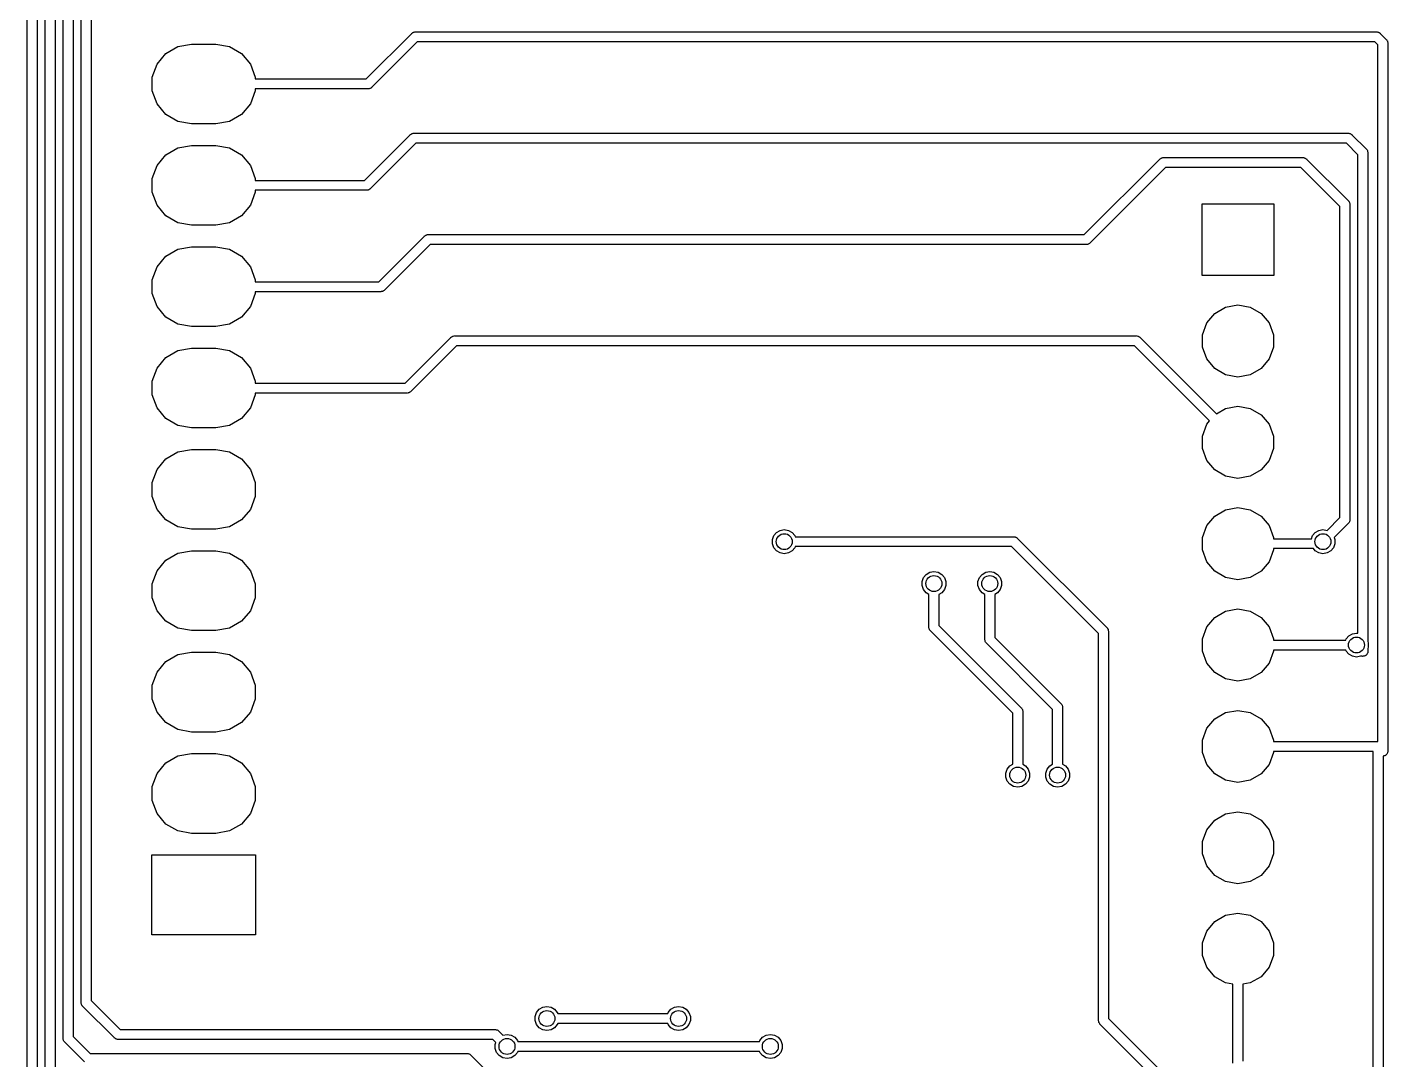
# Model space of a CAD drawing. Extents: x 100.5 to 163.2, y -130.7 to -67.2.
# Drawn here: x 100.47 to 134.56, y -115.8 to -89.93 of the extents above; entities that cross this region are included whole.
import ezdxf

# ---------------------------------------------------------------- set-up
doc = ezdxf.new("R2010")
doc.units = 0
doc.header["$MEASUREMENT"] = 0
doc.layers.add('BLACK', color=7, linetype='CONTINUOUS')

msp = doc.modelspace()

# ---------------------------------------------------------------- linework, layer by layer
at = {"layer": 'Black'}
for p, q in [((100.465, -116.77), (100.465, -73.77)), ((100.715, -73.8218), (100.715, -116.718)), ((100.915, -116.12), (100.915, -74.52)), ((101.165, -74.5718), (101.165, -116.068)), ((101.365, -115.27), (101.365, -75.17)), ((101.615, -75.2218), (101.615, -115.218)), ((101.815, -114.37), (101.815, -75.67)), ((102.065, -75.7218), (102.065, -114.318)), ((104.243, -90.4103), (104.585, -90.35)), ((104.585, -90.35), (105.195, -90.35)), ((105.195, -90.35), (105.537, -90.4103)), ((108.958, -91.225), (110.102, -90.0816)), ((110.242, -90.295), (109.098, -91.4384)), ((110.102, -90.0816), (110.106, -90.0785)), ((110.106, -90.0785), (110.11, -90.0742)), ((110.11, -90.0742), (110.124, -90.0661)), ((110.124, -90.0661), (110.137, -90.0567)), ((110.137, -90.0567), (110.142, -90.0553)), ((110.142, -90.0553), (110.147, -90.0525)), ((110.147, -90.0525), (110.163, -90.0497)), ((110.163, -90.0497), (110.179, -90.0455)), ((110.179, -90.0455), (110.185, -90.046)), ((110.185, -90.046), (110.19, -90.045)), ((110.19, -90.045), (114.3, -90.045)), ((114.3, -90.295), (110.242, -90.295)), ((114.3, -90.045), (134.29, -90.045)), ((134.238, -90.295), (114.3, -90.295)), ((134.315, -90.3718), (134.238, -90.295)), ((134.29, -90.045), (134.295, -90.046)), ((134.295, -90.046), (134.301, -90.0455)), ((134.301, -90.0455), (134.317, -90.0497)), ((134.317, -90.0497), (134.333, -90.0525)), ((134.333, -90.0525), (134.338, -90.0553)), ((134.338, -90.0553), (134.343, -90.0567)), ((134.343, -90.0567), (134.356, -90.0661)), ((134.356, -90.0661), (134.37, -90.0742)), ((134.37, -90.0742), (134.374, -90.0785)), ((134.374, -90.0785), (134.378, -90.0816)), ((134.378, -90.0816), (134.528, -90.2316)), ((134.528, -90.2316), (134.532, -90.2361)), ((134.532, -90.2361), (134.536, -90.2397)), ((134.536, -90.2397), (134.544, -90.2538)), ((134.544, -90.2538), (134.553, -90.2672)), ((134.553, -90.2672), (134.555, -90.2725)), ((134.555, -90.2725), (134.557, -90.2772)), ((134.557, -90.2772), (134.56, -90.2933)), ((134.56, -90.2933), (134.565, -90.3091)), ((134.565, -90.3091), (134.564, -90.3146)), ((134.564, -90.3146), (134.565, -90.32)), ((134.565, -90.32), (134.565, -108.07)), ((103.719, -90.85), (103.942, -90.584)), ((103.942, -90.584), (104.243, -90.4103)), ((105.537, -90.4103), (105.838, -90.584)), ((105.838, -90.584), (106.061, -90.85)), ((134.315, -107.825), (134.315, -90.3718)), ((103.6, -91.1764), (103.719, -90.85)), ((106.061, -90.85), (106.18, -91.1764)), ((103.6, -91.5236), (103.6, -91.1764)), ((106.18, -91.1764), (106.18, -91.225)), ((106.18, -91.225), (108.958, -91.225)), ((103.719, -91.85), (103.6, -91.5236)), ((106.18, -91.5236), (106.061, -91.85)), ((109.01, -91.475), (106.18, -91.475)), ((106.18, -91.475), (106.18, -91.5236)), ((109.015, -91.474), (109.01, -91.475)), ((109.021, -91.4745), (109.015, -91.474)), ((109.037, -91.4703), (109.021, -91.4745)), ((109.053, -91.4675), (109.037, -91.4703)), ((109.058, -91.4647), (109.053, -91.4675)), ((109.063, -91.4633), (109.058, -91.4647)), ((109.076, -91.4539), (109.063, -91.4633)), ((109.09, -91.4458), (109.076, -91.4539)), ((109.094, -91.4415), (109.09, -91.4458)), ((109.098, -91.4384), (109.094, -91.4415)), ((103.942, -92.116), (103.719, -91.85)), ((106.061, -91.85), (105.838, -92.116)), ((104.243, -92.2897), (103.942, -92.116)), ((104.585, -92.35), (104.243, -92.2897)), ((105.195, -92.35), (104.585, -92.35)), ((105.537, -92.2897), (105.195, -92.35)), ((105.838, -92.116), (105.537, -92.2897)), ((108.918, -93.765), (110.062, -92.6216)), ((110.062, -92.6216), (110.066, -92.6185)), ((110.066, -92.6185), (110.07, -92.6142)), ((110.07, -92.6142), (110.084, -92.6061)), ((110.084, -92.6061), (110.097, -92.5967)), ((110.097, -92.5967), (110.102, -92.5953)), ((110.102, -92.5953), (110.107, -92.5925)), ((110.107, -92.5925), (110.123, -92.5897)), ((110.123, -92.5897), (110.139, -92.5855)), ((110.139, -92.5855), (110.145, -92.586)), ((110.145, -92.586), (110.15, -92.585)), ((110.15, -92.585), (114.3, -92.585)), ((114.3, -92.585), (133.58, -92.585)), ((133.58, -92.585), (133.585, -92.586)), ((133.585, -92.586), (133.591, -92.5855)), ((133.591, -92.5855), (133.607, -92.5897)), ((133.607, -92.5897), (133.623, -92.5925)), ((133.623, -92.5925), (133.628, -92.5953)), ((133.628, -92.5953), (133.633, -92.5967)), ((133.633, -92.5967), (133.646, -92.6061)), ((133.646, -92.6061), (133.66, -92.6142)), ((133.66, -92.6142), (133.664, -92.6185)), ((133.664, -92.6185), (133.668, -92.6216)), ((133.668, -92.6216), (134.028, -92.9816)), ((103.942, -93.124), (104.243, -92.9503)), ((104.243, -92.9503), (104.585, -92.89)), ((104.585, -92.89), (105.195, -92.89)), ((105.195, -92.89), (105.537, -92.9503)), ((105.537, -92.9503), (105.838, -93.124)), ((110.202, -92.835), (109.058, -93.9784)), ((114.3, -92.835), (110.202, -92.835)), ((133.528, -92.835), (114.3, -92.835)), ((133.815, -93.1218), (133.528, -92.835)), ((134.028, -92.9816), (134.032, -92.9861)), ((134.032, -92.9861), (134.036, -92.9897)), ((134.036, -92.9897), (134.044, -93.0038)), ((134.044, -93.0038), (134.053, -93.0172)), ((134.053, -93.0172), (134.055, -93.0225)), ((134.055, -93.0225), (134.057, -93.0272)), ((134.057, -93.0272), (134.06, -93.0433)), ((134.06, -93.0433), (134.065, -93.0591)), ((134.065, -93.0591), (134.064, -93.0646)), ((134.064, -93.0646), (134.065, -93.07)), ((134.065, -93.07), (134.065, -105.326)), ((103.6, -93.7164), (103.719, -93.39)), ((103.719, -93.39), (103.942, -93.124)), ((105.838, -93.124), (106.061, -93.39)), ((106.061, -93.39), (106.18, -93.7164)), ((126.958, -95.125), (128.852, -93.2316)), ((128.852, -93.2316), (128.856, -93.2285)), ((128.856, -93.2285), (128.86, -93.2242)), ((128.86, -93.2242), (128.874, -93.2161)), ((128.874, -93.2161), (128.887, -93.2067)), ((128.887, -93.2067), (128.892, -93.2053)), ((128.892, -93.2053), (128.897, -93.2025)), ((128.897, -93.2025), (128.913, -93.1997)), ((128.913, -93.1997), (128.929, -93.1955)), ((128.929, -93.1955), (128.935, -93.196)), ((128.935, -93.196), (128.94, -93.195)), ((128.94, -93.195), (132.44, -93.195)), ((132.44, -93.195), (132.445, -93.196)), ((132.445, -93.196), (132.451, -93.1955)), ((132.451, -93.1955), (132.467, -93.1997)), ((132.467, -93.1997), (132.483, -93.2025)), ((132.483, -93.2025), (132.488, -93.2053)), ((132.488, -93.2053), (132.493, -93.2067)), ((132.493, -93.2067), (132.506, -93.2161)), ((132.506, -93.2161), (132.52, -93.2242)), ((132.52, -93.2242), (132.524, -93.2285)), ((132.524, -93.2285), (132.528, -93.2316)), ((132.528, -93.2316), (133.578, -94.2816)), ((133.815, -105.115), (133.815, -93.1218)), ((103.6, -94.0636), (103.6, -93.7164)), ((106.18, -93.7164), (106.18, -93.765)), ((106.18, -93.765), (108.918, -93.765)), ((128.992, -93.445), (127.098, -95.3384)), ((132.388, -93.445), (128.992, -93.445)), ((133.365, -94.4218), (132.388, -93.445)), ((103.719, -94.39), (103.6, -94.0636)), ((106.18, -94.0636), (106.061, -94.39)), ((108.97, -94.015), (106.18, -94.015)), ((106.18, -94.015), (106.18, -94.0636)), ((108.975, -94.014), (108.97, -94.015)), ((108.981, -94.0145), (108.975, -94.014)), ((108.997, -94.0103), (108.981, -94.0145)), ((109.013, -94.0075), (108.997, -94.0103)), ((109.018, -94.0047), (109.013, -94.0075)), ((109.023, -94.0033), (109.018, -94.0047)), ((109.036, -93.9939), (109.023, -94.0033)), ((109.05, -93.9858), (109.036, -93.9939)), ((109.054, -93.9815), (109.05, -93.9858)), ((109.058, -93.9784), (109.054, -93.9815)), ((103.942, -94.656), (103.719, -94.39)), ((106.061, -94.39), (105.838, -94.656)), ((129.91, -96.15), (129.91, -94.35)), ((129.91, -94.35), (131.71, -94.35)), ((131.71, -94.35), (131.71, -96.15)), ((133.365, -102.218), (133.365, -94.4218)), ((133.578, -94.2816), (133.582, -94.2861)), ((133.582, -94.2861), (133.586, -94.2896)), ((133.586, -94.2896), (133.594, -94.3038)), ((133.594, -94.3038), (133.603, -94.3172)), ((133.603, -94.3172), (133.605, -94.3225)), ((133.605, -94.3225), (133.607, -94.3272)), ((133.607, -94.3272), (133.61, -94.3433)), ((133.61, -94.3433), (133.615, -94.3591)), ((133.615, -94.3591), (133.614, -94.3646)), ((133.614, -94.3646), (133.615, -94.37)), ((133.615, -94.37), (133.615, -102.27)), ((104.243, -94.8297), (103.942, -94.656)), ((105.838, -94.656), (105.537, -94.8297)), ((104.585, -94.89), (104.243, -94.8297)), ((105.195, -94.89), (104.585, -94.89)), ((105.537, -94.8297), (105.195, -94.89)), ((110.444, -95.1461), (110.457, -95.1367)), ((110.457, -95.1367), (110.462, -95.1353)), ((110.462, -95.1353), (110.467, -95.1325)), ((110.467, -95.1325), (110.483, -95.1297)), ((110.483, -95.1297), (110.499, -95.1255)), ((110.499, -95.1255), (110.505, -95.126)), ((110.505, -95.126), (110.51, -95.125)), ((110.51, -95.125), (114.3, -95.125)), ((114.3, -95.125), (126.958, -95.125)), ((104.243, -95.4903), (104.585, -95.43)), ((104.585, -95.43), (105.195, -95.43)), ((105.195, -95.43), (105.537, -95.4903)), ((109.278, -96.305), (110.422, -95.1616)), ((110.562, -95.375), (109.418, -96.5184)), ((110.422, -95.1616), (110.426, -95.1585)), ((110.426, -95.1585), (110.43, -95.1542)), ((110.43, -95.1542), (110.444, -95.1461)), ((114.3, -95.375), (110.562, -95.375)), ((127.01, -95.375), (114.3, -95.375)), ((127.015, -95.374), (127.01, -95.375)), ((127.021, -95.3745), (127.015, -95.374)), ((127.037, -95.3703), (127.021, -95.3745)), ((127.053, -95.3675), (127.037, -95.3703)), ((127.058, -95.3647), (127.053, -95.3675)), ((127.063, -95.3633), (127.058, -95.3647)), ((127.076, -95.3539), (127.063, -95.3633)), ((127.09, -95.3458), (127.076, -95.3539)), ((127.094, -95.3415), (127.09, -95.3458)), ((127.098, -95.3384), (127.094, -95.3415)), ((103.719, -95.93), (103.942, -95.664)), ((103.942, -95.664), (104.243, -95.4903)), ((105.537, -95.4903), (105.838, -95.664)), ((105.838, -95.664), (106.061, -95.93)), ((103.6, -96.2564), (103.719, -95.93)), ((106.061, -95.93), (106.18, -96.2564)), ((131.71, -96.15), (129.91, -96.15)), ((103.6, -96.6036), (103.6, -96.2564)), ((106.18, -96.2564), (106.18, -96.305)), ((106.18, -96.305), (109.278, -96.305)), ((103.719, -96.93), (103.6, -96.6036)), ((106.18, -96.6036), (106.061, -96.93)), ((109.33, -96.555), (106.18, -96.555)), ((106.18, -96.555), (106.18, -96.6036)), ((109.335, -96.554), (109.33, -96.555)), ((109.341, -96.5545), (109.335, -96.554)), ((109.357, -96.5503), (109.341, -96.5545)), ((109.373, -96.5475), (109.357, -96.5503)), ((109.378, -96.5447), (109.373, -96.5475)), ((109.383, -96.5433), (109.378, -96.5447)), ((109.396, -96.5339), (109.383, -96.5433)), ((109.41, -96.5258), (109.396, -96.5339)), ((109.414, -96.5215), (109.41, -96.5258)), ((109.418, -96.5184), (109.414, -96.5215)), ((103.942, -97.196), (103.719, -96.93)), ((106.061, -96.93), (105.838, -97.196)), ((130.028, -97.3383), (130.229, -97.0979)), ((130.229, -97.0979), (130.501, -96.941)), ((130.501, -96.941), (130.81, -96.8866)), ((130.81, -96.8866), (131.119, -96.941)), ((131.119, -96.941), (131.391, -97.0979)), ((131.391, -97.0979), (131.592, -97.3383)), ((104.243, -97.3697), (103.942, -97.196)), ((104.585, -97.43), (104.243, -97.3697)), ((105.195, -97.43), (104.585, -97.43)), ((105.537, -97.3697), (105.195, -97.43)), ((105.838, -97.196), (105.537, -97.3697)), ((129.92, -97.6331), (130.028, -97.3383)), ((131.592, -97.3383), (131.7, -97.6331)), ((109.938, -98.845), (111.082, -97.7016)), ((111.082, -97.7016), (111.086, -97.6985)), ((111.086, -97.6985), (111.09, -97.6942)), ((111.09, -97.6942), (111.104, -97.6861)), ((111.104, -97.6861), (111.117, -97.6767)), ((111.117, -97.6767), (111.122, -97.6753)), ((111.122, -97.6753), (111.127, -97.6725)), ((111.127, -97.6725), (111.143, -97.6697)), ((111.143, -97.6697), (111.159, -97.6655)), ((111.159, -97.6655), (111.165, -97.666)), ((111.165, -97.666), (111.17, -97.665)), ((111.17, -97.665), (114.3, -97.665)), ((114.3, -97.665), (128.27, -97.665)), ((128.27, -97.665), (128.275, -97.666)), ((128.275, -97.666), (128.281, -97.6655)), ((128.281, -97.6655), (128.297, -97.6697)), ((128.297, -97.6697), (128.313, -97.6725)), ((128.313, -97.6725), (128.318, -97.6753)), ((128.318, -97.6753), (128.323, -97.6767)), ((128.323, -97.6767), (128.336, -97.6861)), ((128.336, -97.6861), (128.35, -97.6942)), ((128.35, -97.6942), (128.354, -97.6985)), ((128.354, -97.6985), (128.358, -97.7016)), ((128.358, -97.7016), (130.271, -99.614)), ((129.92, -97.9469), (129.92, -97.6331)), ((131.7, -97.6331), (131.7, -97.9469)), ((103.719, -98.47), (103.942, -98.204)), ((103.942, -98.204), (104.243, -98.0303)), ((104.243, -98.0303), (104.585, -97.97)), ((104.585, -97.97), (105.195, -97.97)), ((105.195, -97.97), (105.537, -98.0303)), ((105.537, -98.0303), (105.838, -98.204)), ((105.838, -98.204), (106.061, -98.47)), ((111.222, -97.915), (110.078, -99.0584)), ((114.3, -97.915), (111.222, -97.915)), ((128.218, -97.915), (114.3, -97.915)), ((130.098, -99.7946), (128.218, -97.915)), ((130.028, -98.2417), (129.92, -97.9469)), ((131.7, -97.9469), (131.592, -98.2417)), ((103.6, -98.7964), (103.719, -98.47)), ((106.061, -98.47), (106.18, -98.7964)), ((130.229, -98.4821), (130.028, -98.2417)), ((130.501, -98.639), (130.229, -98.4821)), ((131.391, -98.4821), (131.119, -98.639)), ((131.592, -98.2417), (131.391, -98.4821)), ((103.6, -99.1436), (103.6, -98.7964)), ((106.18, -98.7964), (106.18, -98.845)), ((106.18, -98.845), (109.938, -98.845)), ((130.81, -98.6934), (130.501, -98.639)), ((131.119, -98.639), (130.81, -98.6934)), ((103.719, -99.47), (103.6, -99.1436)), ((106.18, -99.1436), (106.061, -99.47)), ((109.99, -99.095), (106.18, -99.095)), ((106.18, -99.095), (106.18, -99.1436)), ((109.995, -99.094), (109.99, -99.095)), ((110.001, -99.0945), (109.995, -99.094)), ((110.017, -99.0903), (110.001, -99.0945)), ((110.033, -99.0875), (110.017, -99.0903)), ((110.038, -99.0847), (110.033, -99.0875)), ((110.043, -99.0833), (110.038, -99.0847)), ((110.056, -99.0739), (110.043, -99.0833)), ((110.07, -99.0658), (110.056, -99.0739)), ((110.074, -99.0615), (110.07, -99.0658)), ((110.078, -99.0584), (110.074, -99.0615)), ((103.942, -99.736), (103.719, -99.47)), ((106.061, -99.47), (105.838, -99.736)), ((130.271, -99.614), (130.501, -99.481)), ((130.501, -99.481), (130.81, -99.4266)), ((130.81, -99.4266), (131.119, -99.481)), ((131.119, -99.481), (131.391, -99.6379)), ((104.243, -99.9097), (103.942, -99.736)), ((104.585, -99.97), (104.243, -99.9097)), ((105.537, -99.9097), (105.195, -99.97)), ((105.838, -99.736), (105.537, -99.9097)), ((129.92, -100.173), (130.028, -99.8783)), ((130.028, -99.8783), (130.098, -99.7946)), ((131.391, -99.6379), (131.592, -99.8783)), ((131.592, -99.8783), (131.7, -100.173)), ((105.195, -99.97), (104.585, -99.97)), ((129.92, -100.487), (129.92, -100.173)), ((131.7, -100.173), (131.7, -100.487)), ((103.942, -100.744), (104.243, -100.57)), ((104.243, -100.57), (104.585, -100.51)), ((104.585, -100.51), (105.195, -100.51)), ((105.195, -100.51), (105.537, -100.57)), ((105.537, -100.57), (105.838, -100.744)), ((130.028, -100.782), (129.92, -100.487)), ((131.7, -100.487), (131.592, -100.782)), ((103.719, -101.01), (103.942, -100.744)), ((105.838, -100.744), (106.061, -101.01)), ((130.229, -101.022), (130.028, -100.782)), ((131.592, -100.782), (131.391, -101.022)), ((103.6, -101.336), (103.719, -101.01)), ((106.061, -101.01), (106.18, -101.336)), ((130.501, -101.179), (130.229, -101.022)), ((130.81, -101.233), (130.501, -101.179)), ((131.119, -101.179), (130.81, -101.233)), ((131.391, -101.022), (131.119, -101.179)), ((103.6, -101.684), (103.6, -101.336)), ((106.18, -101.336), (106.18, -101.684)), ((103.719, -102.01), (103.6, -101.684)), ((106.18, -101.684), (106.061, -102.01)), ((103.942, -102.276), (103.719, -102.01)), ((104.243, -102.45), (103.942, -102.276)), ((105.838, -102.276), (105.537, -102.45)), ((106.061, -102.01), (105.838, -102.276)), ((130.028, -102.418), (130.229, -102.178)), ((130.229, -102.178), (130.501, -102.021)), ((130.501, -102.021), (130.81, -101.967)), ((130.81, -101.967), (131.119, -102.021)), ((131.119, -102.021), (131.391, -102.178)), ((131.391, -102.178), (131.592, -102.418)), ((133.045, -102.538), (133.365, -102.218)), ((133.61, -102.297), (133.607, -102.313)), ((133.615, -102.281), (133.61, -102.297)), ((133.615, -102.27), (133.614, -102.275)), ((133.614, -102.275), (133.615, -102.281)), ((104.585, -102.51), (104.243, -102.45)), ((105.195, -102.51), (104.585, -102.51)), ((105.537, -102.45), (105.195, -102.51)), ((119.179, -102.669), (119.246, -102.589)), ((119.246, -102.589), (119.337, -102.537)), ((119.337, -102.537), (119.44, -102.519)), ((119.44, -102.519), (119.543, -102.537)), ((119.543, -102.537), (119.634, -102.589)), ((119.634, -102.589), (119.701, -102.669)), ((129.92, -102.713), (130.028, -102.418)), ((131.592, -102.418), (131.7, -102.713)), ((132.679, -102.669), (132.746, -102.589)), ((132.746, -102.589), (132.837, -102.537)), ((132.837, -102.537), (132.94, -102.519)), ((132.94, -102.519), (133.043, -102.537)), ((133.043, -102.537), (133.045, -102.538)), ((133.578, -102.358), (133.219, -102.718)), ((133.582, -102.354), (133.578, -102.358)), ((133.586, -102.35), (133.582, -102.354)), ((133.594, -102.336), (133.586, -102.35)), ((133.603, -102.323), (133.594, -102.336)), ((133.605, -102.318), (133.603, -102.323)), ((133.607, -102.313), (133.605, -102.318)), ((119.143, -102.768), (119.179, -102.669)), ((119.143, -102.872), (119.143, -102.768)), ((119.179, -102.971), (119.143, -102.872)), ((119.246, -103.051), (119.179, -102.971)), ((119.701, -102.971), (119.634, -103.051)), ((119.701, -102.669), (119.71, -102.695)), ((119.71, -102.945), (119.701, -102.971)), ((119.71, -102.695), (125.19, -102.695)), ((125.138, -102.945), (119.71, -102.945)), ((127.315, -105.122), (125.138, -102.945)), ((125.19, -102.695), (125.195, -102.696)), ((125.195, -102.696), (125.201, -102.695)), ((125.201, -102.695), (125.217, -102.7)), ((125.217, -102.7), (125.233, -102.703)), ((125.233, -102.703), (125.238, -102.705)), ((125.238, -102.705), (125.243, -102.707)), ((125.243, -102.707), (125.256, -102.716)), ((125.256, -102.716), (125.27, -102.724)), ((125.27, -102.724), (125.274, -102.728)), ((125.274, -102.728), (125.278, -102.732)), ((125.278, -102.732), (127.528, -104.982)), ((129.92, -103.027), (129.92, -102.713)), ((131.7, -102.713), (131.7, -102.745)), ((131.7, -102.745), (132.652, -102.745)), ((132.652, -102.745), (132.679, -102.669)), ((133.201, -102.971), (133.134, -103.051)), ((133.237, -102.872), (133.201, -102.971)), ((133.219, -102.718), (133.237, -102.768)), ((133.237, -102.768), (133.237, -102.872)), ((103.719, -103.55), (103.942, -103.284)), ((103.942, -103.284), (104.243, -103.11)), ((104.243, -103.11), (104.585, -103.05)), ((104.585, -103.05), (105.195, -103.05)), ((105.195, -103.05), (105.537, -103.11)), ((105.537, -103.11), (105.838, -103.284)), ((105.838, -103.284), (106.061, -103.55)), ((119.337, -103.103), (119.246, -103.051)), ((119.44, -103.121), (119.337, -103.103)), ((119.543, -103.103), (119.44, -103.121)), ((119.634, -103.051), (119.543, -103.103)), ((130.028, -103.322), (129.92, -103.027)), ((130.229, -103.562), (130.028, -103.322)), ((131.592, -103.322), (131.391, -103.562)), ((131.7, -103.027), (131.592, -103.322)), ((132.7, -102.995), (131.7, -102.995)), ((131.7, -102.995), (131.7, -103.027)), ((132.746, -103.051), (132.7, -102.995)), ((132.837, -103.103), (132.746, -103.051)), ((132.94, -103.121), (132.837, -103.103)), ((133.043, -103.103), (132.94, -103.121)), ((133.134, -103.051), (133.043, -103.103)), ((103.6, -103.876), (103.719, -103.55)), ((106.061, -103.55), (106.18, -103.876)), ((122.929, -103.719), (122.996, -103.639)), ((122.996, -103.639), (123.087, -103.587)), ((123.087, -103.587), (123.19, -103.569)), ((123.19, -103.569), (123.293, -103.587)), ((123.293, -103.587), (123.384, -103.639)), ((123.384, -103.639), (123.451, -103.719)), ((124.329, -103.719), (124.396, -103.639)), ((124.396, -103.639), (124.487, -103.587)), ((124.487, -103.587), (124.59, -103.569)), ((124.59, -103.569), (124.693, -103.587)), ((124.693, -103.587), (124.784, -103.639)), ((124.784, -103.639), (124.851, -103.719)), ((130.501, -103.719), (130.229, -103.562)), ((131.391, -103.562), (131.119, -103.719)), ((103.6, -104.224), (103.6, -103.876)), ((106.18, -103.876), (106.18, -104.224)), ((122.893, -103.818), (122.929, -103.719)), ((122.893, -103.922), (122.893, -103.818)), ((122.929, -104.021), (122.893, -103.922)), ((123.451, -103.719), (123.487, -103.818)), ((123.487, -103.922), (123.451, -104.021)), ((123.487, -103.818), (123.487, -103.922)), ((124.293, -103.818), (124.329, -103.719)), ((124.293, -103.922), (124.293, -103.818)), ((124.329, -104.021), (124.293, -103.922)), ((124.851, -103.719), (124.887, -103.818)), ((124.887, -103.922), (124.851, -104.021)), ((124.887, -103.818), (124.887, -103.922)), ((130.81, -103.773), (130.501, -103.719)), ((131.119, -103.719), (130.81, -103.773)), ((103.719, -104.55), (103.6, -104.224)), ((106.18, -104.224), (106.061, -104.55)), ((122.996, -104.101), (122.929, -104.021)), ((123.065, -104.14), (122.996, -104.101)), ((123.065, -104.97), (123.065, -104.14)), ((123.384, -104.101), (123.315, -104.14)), ((123.315, -104.14), (123.315, -104.918)), ((123.451, -104.021), (123.384, -104.101)), ((124.396, -104.101), (124.329, -104.021)), ((124.465, -104.14), (124.396, -104.101)), ((124.465, -105.27), (124.465, -104.14)), ((124.784, -104.101), (124.715, -104.14)), ((124.715, -104.14), (124.715, -105.218)), ((124.851, -104.021), (124.784, -104.101)), ((103.942, -104.816), (103.719, -104.55)), ((106.061, -104.55), (105.838, -104.816)), ((130.229, -104.718), (130.501, -104.561)), ((130.501, -104.561), (130.81, -104.507)), ((130.81, -104.507), (131.119, -104.561)), ((131.119, -104.561), (131.391, -104.718)), ((104.243, -104.99), (103.942, -104.816)), ((104.585, -105.05), (104.243, -104.99)), ((105.537, -104.99), (105.195, -105.05)), ((105.838, -104.816), (105.537, -104.99)), ((123.066, -104.975), (123.065, -104.97)), ((123.065, -104.981), (123.066, -104.975)), ((123.07, -104.997), (123.065, -104.981)), ((123.073, -105.013), (123.07, -104.997)), ((123.075, -105.018), (123.073, -105.013)), ((123.077, -105.023), (123.075, -105.018)), ((123.086, -105.036), (123.077, -105.023)), ((123.315, -104.918), (125.378, -106.982)), ((127.528, -104.982), (127.532, -104.986)), ((127.532, -104.986), (127.536, -104.99)), ((127.536, -104.99), (127.544, -105.004)), ((127.544, -105.004), (127.553, -105.017)), ((127.553, -105.017), (127.555, -105.022)), ((127.555, -105.022), (127.557, -105.027)), ((127.557, -105.027), (127.56, -105.043)), ((129.92, -105.253), (130.028, -104.958)), ((130.028, -104.958), (130.229, -104.718)), ((131.391, -104.718), (131.592, -104.958)), ((131.592, -104.958), (131.7, -105.253)), ((105.195, -105.05), (104.585, -105.05)), ((123.094, -105.05), (123.086, -105.036)), ((123.098, -105.054), (123.094, -105.05)), ((123.102, -105.058), (123.098, -105.054)), ((125.165, -107.122), (123.102, -105.058)), ((124.466, -105.275), (124.465, -105.27)), ((124.465, -105.281), (124.466, -105.275)), ((124.47, -105.297), (124.465, -105.281)), ((124.473, -105.313), (124.47, -105.297)), ((124.475, -105.318), (124.473, -105.313)), ((124.477, -105.323), (124.475, -105.318)), ((124.486, -105.336), (124.477, -105.323)), ((124.494, -105.35), (124.486, -105.336)), ((124.498, -105.354), (124.494, -105.35)), ((124.502, -105.358), (124.498, -105.354)), ((126.165, -107.022), (124.502, -105.358)), ((124.715, -105.218), (126.378, -106.882)), ((127.315, -114.82), (127.315, -105.122)), ((127.56, -105.043), (127.565, -105.059)), ((127.565, -105.059), (127.564, -105.065)), ((127.564, -105.065), (127.565, -105.07)), ((127.565, -105.07), (127.565, -114.768)), ((129.92, -105.567), (129.92, -105.253)), ((131.7, -105.253), (131.7, -105.285)), ((131.7, -105.285), (133.51, -105.285)), ((133.51, -105.285), (133.519, -105.259)), ((133.519, -105.259), (133.586, -105.179)), ((133.586, -105.179), (133.677, -105.127)), ((133.677, -105.127), (133.78, -105.109)), ((133.78, -105.109), (133.815, -105.115)), ((134.065, -105.326), (134.077, -105.358)), ((134.077, -105.358), (134.077, -105.462)), ((103.942, -105.824), (104.243, -105.65)), ((104.243, -105.65), (104.585, -105.59)), ((104.585, -105.59), (105.195, -105.59)), ((105.195, -105.59), (105.537, -105.65)), ((105.537, -105.65), (105.838, -105.824)), ((130.028, -105.862), (129.92, -105.567)), ((131.7, -105.567), (131.592, -105.862)), ((133.51, -105.535), (131.7, -105.535)), ((131.7, -105.535), (131.7, -105.567)), ((133.519, -105.561), (133.51, -105.535)), ((133.586, -105.641), (133.519, -105.561)), ((133.677, -105.693), (133.586, -105.641)), ((133.78, -105.711), (133.677, -105.693)), ((133.883, -105.693), (133.78, -105.711)), ((133.896, -105.686), (133.883, -105.693)), ((133.903, -105.688), (133.896, -105.686)), ((133.918, -105.693), (133.903, -105.688)), ((133.924, -105.693), (133.918, -105.693)), ((133.929, -105.695), (133.924, -105.693)), ((133.945, -105.693), (133.929, -105.695)), ((133.962, -105.693), (133.945, -105.693)), ((133.967, -105.691), (133.962, -105.693)), ((133.972, -105.691), (133.967, -105.691)), ((133.987, -105.684), (133.972, -105.691)), ((134.002, -105.678), (133.987, -105.684)), ((134.007, -105.675), (134.002, -105.678)), ((134.012, -105.672), (134.007, -105.675)), ((134.023, -105.661), (134.012, -105.672)), ((134.036, -105.65), (134.023, -105.661)), ((134.039, -105.646), (134.036, -105.65)), ((134.042, -105.642), (134.039, -105.646)), ((134.049, -105.627), (134.042, -105.642)), ((134.057, -105.613), (134.049, -105.627)), ((134.058, -105.607), (134.057, -105.613)), ((134.061, -105.602), (134.058, -105.607)), ((134.062, -105.586), (134.061, -105.602)), ((134.065, -105.57), (134.062, -105.586)), ((134.077, -105.462), (134.065, -105.494)), ((134.065, -105.494), (134.065, -105.57)), ((103.719, -106.09), (103.942, -105.824)), ((105.838, -105.824), (106.061, -106.09)), ((130.229, -106.102), (130.028, -105.862)), ((131.592, -105.862), (131.391, -106.102)), ((103.6, -106.416), (103.719, -106.09)), ((106.061, -106.09), (106.18, -106.416)), ((130.501, -106.259), (130.229, -106.102)), ((130.81, -106.313), (130.501, -106.259)), ((131.119, -106.259), (130.81, -106.313)), ((131.391, -106.102), (131.119, -106.259)), ((103.6, -106.764), (103.6, -106.416)), ((106.18, -106.416), (106.18, -106.764)), ((103.719, -107.09), (103.6, -106.764)), ((106.18, -106.764), (106.061, -107.09)), ((125.378, -106.982), (125.382, -106.986)), ((125.382, -106.986), (125.386, -106.99)), ((125.386, -106.99), (125.394, -107.004)), ((125.394, -107.004), (125.403, -107.017)), ((125.403, -107.017), (125.405, -107.022)), ((125.405, -107.022), (125.407, -107.027)), ((125.407, -107.027), (125.41, -107.043)), ((125.41, -107.043), (125.415, -107.059)), ((125.415, -107.059), (125.414, -107.065)), ((125.414, -107.065), (125.415, -107.07)), ((125.415, -107.07), (125.415, -108.4)), ((126.165, -108.4), (126.165, -107.022)), ((126.378, -106.882), (126.382, -106.886)), ((126.382, -106.886), (126.386, -106.89)), ((126.386, -106.89), (126.394, -106.904)), ((126.394, -106.904), (126.403, -106.917)), ((126.403, -106.917), (126.405, -106.922)), ((126.405, -106.922), (126.407, -106.927)), ((126.407, -106.927), (126.41, -106.943)), ((126.41, -106.943), (126.415, -106.959)), ((126.415, -106.959), (126.414, -106.965)), ((126.414, -106.965), (126.415, -106.97)), ((126.415, -106.97), (126.415, -108.4)), ((130.501, -107.101), (130.81, -107.047)), ((130.81, -107.047), (131.119, -107.101)), ((103.942, -107.356), (103.719, -107.09)), ((104.243, -107.53), (103.942, -107.356)), ((105.838, -107.356), (105.537, -107.53)), ((106.061, -107.09), (105.838, -107.356)), ((125.165, -108.4), (125.165, -107.122)), ((130.028, -107.498), (130.229, -107.258)), ((130.229, -107.258), (130.501, -107.101)), ((131.119, -107.101), (131.391, -107.258)), ((131.391, -107.258), (131.592, -107.498)), ((104.585, -107.59), (104.243, -107.53)), ((105.195, -107.59), (104.585, -107.59)), ((105.537, -107.53), (105.195, -107.59)), ((129.92, -107.793), (130.028, -107.498)), ((131.592, -107.498), (131.7, -107.793)), ((129.92, -108.107), (129.92, -107.793)), ((131.7, -107.793), (131.7, -107.825)), ((131.7, -107.825), (134.315, -107.825)), ((134.195, -108.075), (131.7, -108.075)), ((131.7, -108.075), (131.7, -108.107)), ((134.195, -117.7), (134.195, -108.075)), ((134.562, -108.086), (134.561, -108.102)), ((134.565, -108.07), (134.562, -108.086)), ((103.719, -108.63), (103.942, -108.364)), ((103.942, -108.364), (104.243, -108.19)), ((104.243, -108.19), (104.585, -108.13)), ((104.585, -108.13), (105.195, -108.13)), ((105.195, -108.13), (105.537, -108.19)), ((105.537, -108.19), (105.838, -108.364)), ((105.838, -108.364), (106.061, -108.63)), ((125.096, -108.439), (125.165, -108.4)), ((125.415, -108.4), (125.484, -108.439)), ((126.096, -108.439), (126.165, -108.4)), ((126.415, -108.4), (126.484, -108.439)), ((130.028, -108.402), (129.92, -108.107)), ((130.229, -108.642), (130.028, -108.402)), ((131.592, -108.402), (131.391, -108.642)), ((131.7, -108.107), (131.592, -108.402)), ((134.462, -108.193), (134.445, -108.193)), ((134.445, -108.193), (134.445, -108.193)), ((134.445, -108.193), (134.445, -117.648)), ((134.467, -108.191), (134.462, -108.193)), ((134.472, -108.191), (134.467, -108.191)), ((134.487, -108.184), (134.472, -108.191)), ((134.502, -108.178), (134.487, -108.184)), ((134.507, -108.175), (134.502, -108.178)), ((134.512, -108.172), (134.507, -108.175)), ((134.523, -108.161), (134.512, -108.172)), ((134.536, -108.15), (134.523, -108.161)), ((134.539, -108.146), (134.536, -108.15)), ((134.542, -108.142), (134.539, -108.146)), ((134.549, -108.127), (134.542, -108.142)), ((134.557, -108.113), (134.549, -108.127)), ((134.558, -108.107), (134.557, -108.113)), ((134.561, -108.102), (134.558, -108.107)), ((103.6, -108.956), (103.719, -108.63)), ((106.061, -108.63), (106.18, -108.956)), ((124.993, -108.618), (125.029, -108.519)), ((124.993, -108.722), (124.993, -108.618)), ((125.029, -108.821), (124.993, -108.722)), ((125.029, -108.519), (125.096, -108.439)), ((125.484, -108.439), (125.551, -108.519)), ((125.551, -108.519), (125.587, -108.618)), ((125.587, -108.722), (125.551, -108.821)), ((125.587, -108.618), (125.587, -108.722)), ((125.993, -108.618), (126.029, -108.519)), ((125.993, -108.722), (125.993, -108.618)), ((126.029, -108.821), (125.993, -108.722)), ((126.029, -108.519), (126.096, -108.439)), ((126.484, -108.439), (126.551, -108.519)), ((126.551, -108.519), (126.587, -108.618)), ((126.587, -108.722), (126.551, -108.821)), ((126.587, -108.618), (126.587, -108.722)), ((130.501, -108.799), (130.229, -108.642)), ((131.391, -108.642), (131.119, -108.799)), ((103.6, -109.304), (103.6, -108.956)), ((106.18, -108.956), (106.18, -109.304)), ((125.096, -108.901), (125.029, -108.821)), ((125.187, -108.953), (125.096, -108.901)), ((125.29, -108.971), (125.187, -108.953)), ((125.393, -108.953), (125.29, -108.971)), ((125.484, -108.901), (125.393, -108.953)), ((125.551, -108.821), (125.484, -108.901)), ((126.096, -108.901), (126.029, -108.821)), ((126.187, -108.953), (126.096, -108.901)), ((126.29, -108.971), (126.187, -108.953)), ((126.393, -108.953), (126.29, -108.971)), ((126.484, -108.901), (126.393, -108.953)), ((126.551, -108.821), (126.484, -108.901)), ((130.81, -108.853), (130.501, -108.799)), ((131.119, -108.799), (130.81, -108.853)), ((103.719, -109.63), (103.6, -109.304)), ((106.18, -109.304), (106.061, -109.63)), ((103.942, -109.896), (103.719, -109.63)), ((106.061, -109.63), (105.838, -109.896)), ((130.028, -110.038), (130.229, -109.798)), ((130.229, -109.798), (130.501, -109.641)), ((130.501, -109.641), (130.81, -109.587)), ((130.81, -109.587), (131.119, -109.641)), ((131.119, -109.641), (131.391, -109.798)), ((131.391, -109.798), (131.592, -110.038)), ((104.243, -110.07), (103.942, -109.896)), ((104.585, -110.13), (104.243, -110.07)), ((105.195, -110.13), (104.585, -110.13)), ((105.537, -110.07), (105.195, -110.13)), ((105.838, -109.896), (105.537, -110.07)), ((129.92, -110.333), (130.028, -110.038)), ((131.592, -110.038), (131.7, -110.333)), ((129.92, -110.647), (129.92, -110.333)), ((131.7, -110.333), (131.7, -110.647)), ((103.59, -112.67), (103.59, -110.67)), ((103.59, -110.67), (106.19, -110.67)), ((106.19, -110.67), (106.19, -112.67)), ((130.028, -110.942), (129.92, -110.647)), ((131.7, -110.647), (131.592, -110.942)), ((130.229, -111.182), (130.028, -110.942)), ((131.592, -110.942), (131.391, -111.182)), ((130.501, -111.339), (130.229, -111.182)), ((130.81, -111.393), (130.501, -111.339)), ((131.119, -111.339), (130.81, -111.393)), ((131.391, -111.182), (131.119, -111.339)), ((130.229, -112.338), (130.501, -112.181)), ((130.501, -112.181), (130.81, -112.127)), ((130.81, -112.127), (131.119, -112.181)), ((131.119, -112.181), (131.391, -112.338)), ((130.028, -112.578), (130.229, -112.338)), ((131.391, -112.338), (131.592, -112.578)), ((106.19, -112.67), (103.59, -112.67)), ((129.92, -112.873), (130.028, -112.578)), ((131.592, -112.578), (131.7, -112.873)), ((129.92, -113.187), (129.92, -112.873)), ((130.028, -113.482), (129.92, -113.187)), ((131.7, -113.187), (131.592, -113.482)), ((131.7, -112.873), (131.7, -113.187)), ((130.229, -113.722), (130.028, -113.482)), ((131.592, -113.482), (131.391, -113.722)), ((130.501, -113.879), (130.229, -113.722)), ((130.685, -113.911), (130.501, -113.879)), ((131.119, -113.879), (130.935, -113.911)), ((131.391, -113.722), (131.119, -113.879)), ((130.685, -115.89), (130.685, -113.911)), ((130.935, -113.911), (130.935, -115.838)), ((101.816, -114.375), (101.815, -114.37)), ((101.815, -114.381), (101.816, -114.375)), ((101.82, -114.397), (101.815, -114.381)), ((101.823, -114.413), (101.82, -114.397)), ((101.825, -114.418), (101.823, -114.413)), ((101.827, -114.423), (101.825, -114.418)), ((101.836, -114.436), (101.827, -114.423)), ((101.844, -114.45), (101.836, -114.436)), ((101.848, -114.454), (101.844, -114.45)), ((101.852, -114.458), (101.848, -114.454)), ((102.652, -115.258), (101.852, -114.458)), ((102.065, -114.318), (102.792, -115.045)), ((113.229, -114.619), (113.296, -114.539)), ((113.296, -114.539), (113.387, -114.487)), ((113.387, -114.487), (113.49, -114.469)), ((113.49, -114.469), (113.593, -114.487)), ((113.593, -114.487), (113.684, -114.539)), ((113.684, -114.539), (113.751, -114.619)), ((116.529, -114.619), (116.596, -114.539)), ((116.596, -114.539), (116.687, -114.487)), ((116.687, -114.487), (116.79, -114.469)), ((116.79, -114.469), (116.893, -114.487)), ((116.893, -114.487), (116.984, -114.539)), ((116.984, -114.539), (117.051, -114.619)), ((113.193, -114.718), (113.229, -114.619)), ((113.193, -114.822), (113.193, -114.718)), ((113.229, -114.921), (113.193, -114.822)), ((113.751, -114.619), (113.76, -114.645)), ((113.76, -114.895), (113.751, -114.921)), ((113.76, -114.645), (116.52, -114.645)), ((116.52, -114.895), (113.76, -114.895)), ((116.52, -114.645), (116.529, -114.619)), ((116.529, -114.921), (116.52, -114.895)), ((117.051, -114.619), (117.087, -114.718)), ((117.087, -114.822), (117.051, -114.921)), ((117.087, -114.718), (117.087, -114.822)), ((127.316, -114.825), (127.315, -114.82)), ((127.315, -114.831), (127.316, -114.825)), ((127.32, -114.847), (127.315, -114.831)), ((127.323, -114.863), (127.32, -114.847)), ((127.325, -114.868), (127.323, -114.863)), ((127.327, -114.873), (127.325, -114.868)), ((127.336, -114.886), (127.327, -114.873)), ((127.344, -114.9), (127.336, -114.886)), ((127.348, -114.904), (127.344, -114.9)), ((127.352, -114.908), (127.348, -114.904)), ((130.665, -118.222), (127.352, -114.908)), ((127.565, -114.768), (130.878, -118.082)), ((101.615, -115.218), (102.042, -115.645)), ((102.656, -115.262), (102.652, -115.258)), ((102.792, -115.045), (112.19, -115.045)), ((112.19, -115.045), (112.195, -115.046)), ((112.195, -115.046), (112.201, -115.045)), ((112.201, -115.045), (112.217, -115.05)), ((112.217, -115.05), (112.233, -115.053)), ((112.233, -115.053), (112.238, -115.055)), ((112.238, -115.055), (112.243, -115.057)), ((112.243, -115.057), (112.256, -115.066)), ((112.256, -115.066), (112.27, -115.074)), ((112.27, -115.074), (112.274, -115.078)), ((112.274, -115.078), (112.278, -115.082)), ((112.278, -115.082), (112.385, -115.188)), ((112.385, -115.188), (112.387, -115.187)), ((112.387, -115.187), (112.49, -115.169)), ((112.49, -115.169), (112.593, -115.187)), ((112.593, -115.187), (112.684, -115.239)), ((112.684, -115.239), (112.751, -115.319)), ((113.296, -115.001), (113.229, -114.921)), ((113.387, -115.053), (113.296, -115.001)), ((113.49, -115.071), (113.387, -115.053)), ((113.593, -115.053), (113.49, -115.071)), ((113.684, -115.001), (113.593, -115.053)), ((113.751, -114.921), (113.684, -115.001)), ((116.596, -115.001), (116.529, -114.921)), ((116.687, -115.053), (116.596, -115.001)), ((116.79, -115.071), (116.687, -115.053)), ((116.893, -115.053), (116.79, -115.071)), ((116.984, -115.001), (116.893, -115.053)), ((117.051, -114.921), (116.984, -115.001)), ((118.829, -115.319), (118.896, -115.239)), ((118.896, -115.239), (118.987, -115.187)), ((118.987, -115.187), (119.09, -115.169)), ((119.09, -115.169), (119.193, -115.187)), ((119.193, -115.187), (119.284, -115.239)), ((119.284, -115.239), (119.351, -115.319)), ((101.366, -115.275), (101.365, -115.27)), ((101.365, -115.281), (101.366, -115.275)), ((101.37, -115.297), (101.365, -115.281)), ((101.373, -115.313), (101.37, -115.297)), ((101.375, -115.318), (101.373, -115.313)), ((101.377, -115.323), (101.375, -115.318)), ((101.386, -115.336), (101.377, -115.323)), ((101.394, -115.35), (101.386, -115.336)), ((101.398, -115.354), (101.394, -115.35)), ((101.402, -115.358), (101.398, -115.354)), ((101.902, -115.858), (101.402, -115.358)), ((102.66, -115.266), (102.656, -115.262)), ((102.674, -115.274), (102.66, -115.266)), ((102.687, -115.283), (102.674, -115.274)), ((102.692, -115.285), (102.687, -115.283)), ((102.697, -115.287), (102.692, -115.285)), ((102.713, -115.29), (102.697, -115.287)), ((102.729, -115.295), (102.713, -115.29)), ((102.735, -115.294), (102.729, -115.295)), ((102.74, -115.295), (102.735, -115.294)), ((112.138, -115.295), (102.74, -115.295)), ((112.211, -115.368), (112.138, -115.295)), ((112.193, -115.418), (112.211, -115.368)), ((112.193, -115.522), (112.193, -115.418)), ((112.229, -115.621), (112.193, -115.522)), ((112.751, -115.319), (112.76, -115.345)), ((112.76, -115.595), (112.751, -115.621)), ((112.76, -115.345), (118.82, -115.345)), ((118.82, -115.595), (112.76, -115.595)), ((118.82, -115.345), (118.829, -115.319)), ((118.829, -115.621), (118.82, -115.595)), ((119.351, -115.319), (119.387, -115.418)), ((119.387, -115.522), (119.351, -115.621)), ((119.387, -115.418), (119.387, -115.522)), ((102.042, -115.645), (111.49, -115.645)), ((111.49, -115.645), (111.495, -115.646)), ((111.495, -115.646), (111.501, -115.645)), ((111.501, -115.645), (111.517, -115.65)), ((111.517, -115.65), (111.533, -115.653)), ((111.533, -115.653), (111.538, -115.655)), ((111.538, -115.655), (111.543, -115.657)), ((111.543, -115.657), (111.556, -115.666)), ((111.556, -115.666), (111.57, -115.674)), ((111.57, -115.674), (111.574, -115.678)), ((111.574, -115.678), (111.578, -115.682)), ((111.578, -115.682), (111.985, -116.088)), ((112.296, -115.701), (112.229, -115.621)), ((112.387, -115.753), (112.296, -115.701)), ((112.49, -115.771), (112.387, -115.753)), ((112.593, -115.753), (112.49, -115.771)), ((112.684, -115.701), (112.593, -115.753)), ((112.751, -115.621), (112.684, -115.701)), ((118.896, -115.701), (118.829, -115.621)), ((118.987, -115.753), (118.896, -115.701)), ((119.09, -115.771), (118.987, -115.753)), ((119.193, -115.753), (119.09, -115.771)), ((119.284, -115.701), (119.193, -115.753)), ((119.351, -115.621), (119.284, -115.701))]:
    msp.add_line(p, q, dxfattribs=at)
for centre in [(119.44, -102.82), (132.94, -102.82), (123.19, -103.87), (124.59, -103.87), (133.78, -105.41), (125.29, -108.67), (126.29, -108.67), (113.49, -114.77), (116.79, -114.77), (112.49, -115.47), (119.09, -115.47)]:
    msp.add_circle(centre, 0.2, dxfattribs=at)

doc.saveas('drawing.dxf')
